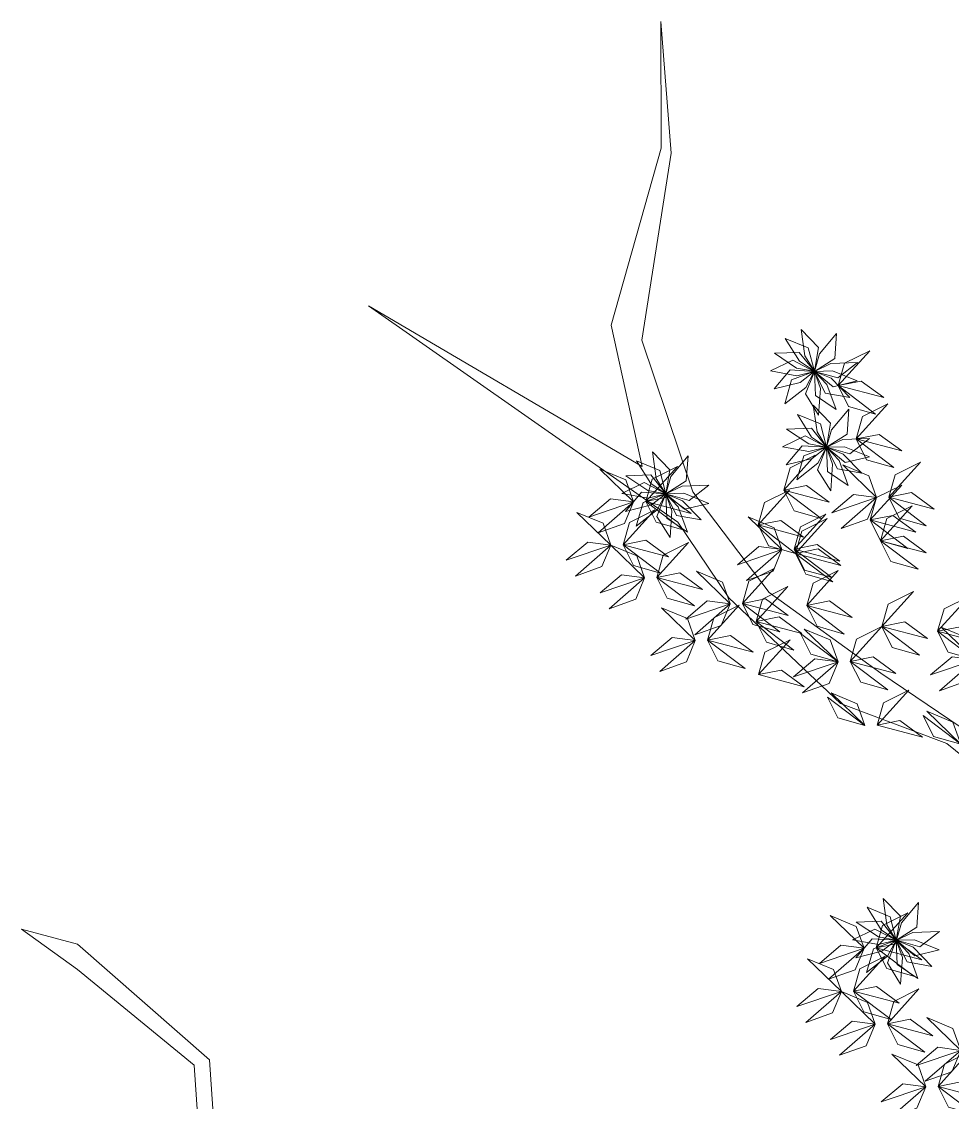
# Model space of a CAD drawing. Header units: inches. Extents: x -173 to 14008, y -3334 to 10368.
# Drawn here: x 6422 to 6540.6, y 8077.8 to 8215.6 of the extents above; entities that cross this region are included whole.
import ezdxf

# ---------------------------------------------------------------- set-up
doc = ezdxf.new("R2010")
doc.units = ezdxf.units.IN
doc.header["$MEASUREMENT"] = 0
doc.layers.add('ARREDAMENTO', color=8, linetype='Continuous', lineweight=18)

msp = doc.modelspace()

# ---------------------------------------------------------------- linework, layer by layer
at = {"layer": 'ARREDAMENTO', "linetype": 'Continuous', "lineweight": 0}
for points in [[(6558.02, 8114.57), (6531.51, 8132.52), (6517.29, 8142.78), (6507.57, 8155.64), (6501.05, 8174.96), (6504.82, 8198.83), (6503.47, 8215.59), (6503.53, 8199.47), (6497.17, 8176.88), (6501.11, 8158.84), (6466.21, 8179.34), (6505.65, 8151.76), (6512.13, 8142.12), (6526.37, 8128.63), (6539.93, 8123.53), (6550.28, 8115.18)], [(6447.31, 8063.21), (6445.95, 8083.19), (6429.13, 8097.96), (6422.03, 8099.86), (6429.14, 8094.73), (6444.02, 8082.54), (6445.38, 8062.55)]]:
    msp.add_lwpolyline(points, dxfattribs=at)
at = {"layer": 'ARREDAMENTO', "lineweight": 0}
for points in [[(6519.33, 8175.19), (6521.14, 8172.29), (6523.05, 8171), (6522.28, 8173.99), (6519.33, 8175.19)], [(6521.36, 8176.33), (6521.84, 8172.96), (6523.05, 8171), (6523.57, 8174.04), (6521.36, 8176.33)], [(6525.89, 8175.82), (6523.7, 8173.21), (6523.06, 8170.99), (6525.66, 8172.65), (6525.89, 8175.82)], [(6517.45, 8171.04), (6520.8, 8170.44), (6523.04, 8170.99), (6520.31, 8172.42), (6517.45, 8171.04)], [(6517.95, 8173.31), (6520.77, 8171.41), (6523.05, 8171), (6521.13, 8173.41), (6517.95, 8173.31)], [(6526.09, 8169.18), (6526.9, 8172.03), (6530.11, 8173.63), (6526.09, 8169.18)], [(6517.91, 8168.75), (6521.22, 8169.58), (6523.04, 8170.99), (6519.96, 8171.18), (6517.91, 8168.75)], [(6519.27, 8166.86), (6521.95, 8168.95), (6523.04, 8170.99), (6520.15, 8169.91), (6519.27, 8166.86)], [(6523.59, 8165.41), (6523.83, 8168.81), (6523.05, 8170.98), (6521.91, 8168.11), (6523.59, 8165.41)], [(6525.81, 8166.11), (6524.65, 8169.32), (6523.05, 8170.98), (6523.18, 8167.9), (6525.81, 8166.11)], [(6527.56, 8167.66), (6525.19, 8170.11), (6523.05, 8170.98), (6524.43, 8168.22), (6527.56, 8167.66)], [(6528.54, 8172.11), (6525.14, 8171.99), (6523.06, 8170.99), (6526.03, 8170.16), (6528.54, 8172.11)], [(6528.52, 8169.78), (6525.36, 8171.06), (6523.06, 8170.98), (6525.43, 8169.02), (6528.52, 8169.78)], [(6526.09, 8169.18), (6529, 8169.76), (6531.89, 8167.64), (6526.09, 8169.18)], [(6526.09, 8169.18), (6527.41, 8166.53), (6530.86, 8165.55), (6526.09, 8169.18)], [(6520.88, 8165.51), (6522.69, 8162.62), (6524.6, 8161.33), (6523.83, 8164.31), (6520.88, 8165.51)], [(6522.91, 8166.66), (6523.39, 8163.29), (6524.6, 8161.33), (6525.12, 8164.37), (6522.91, 8166.66)], [(6527.44, 8166.15), (6525.25, 8163.54), (6524.61, 8161.32), (6527.21, 8162.98), (6527.44, 8166.15)], [(6528.39, 8162.38), (6529.2, 8165.23), (6532.41, 8166.83), (6528.39, 8162.38)], [(6519, 8161.36), (6522.35, 8160.77), (6524.59, 8161.32), (6521.86, 8162.75), (6519, 8161.36)], [(6519.5, 8163.64), (6522.33, 8161.73), (6524.6, 8161.32), (6522.68, 8163.74), (6519.5, 8163.64)], [(6528.39, 8162.38), (6531.3, 8162.96), (6534.19, 8160.84), (6528.39, 8162.38)], [(6519.46, 8159.08), (6522.77, 8159.9), (6524.59, 8161.32), (6521.51, 8161.51), (6519.46, 8159.08)], [(6530.09, 8162.44), (6526.69, 8162.32), (6524.61, 8161.32), (6527.58, 8160.49), (6530.09, 8162.44)], [(6530.07, 8160.11), (6526.91, 8161.38), (6524.61, 8161.31), (6526.98, 8159.35), (6530.07, 8160.11)], [(6528.39, 8162.38), (6529.71, 8159.73), (6533.16, 8158.75), (6528.39, 8162.38)], [(6502.43, 8160.72), (6502.9, 8157.34), (6504.12, 8155.38), (6504.63, 8158.42), (6502.43, 8160.72)], [(6506.96, 8160.2), (6504.77, 8157.59), (6504.12, 8155.38), (6506.73, 8157.03), (6506.96, 8160.2)], [(6519.14, 8155.84), (6519.95, 8158.7), (6523.16, 8160.29), (6519.14, 8155.84)], [(6520.82, 8157.18), (6523.5, 8159.28), (6524.59, 8161.31), (6521.7, 8160.24), (6520.82, 8157.18)], [(6525.14, 8155.74), (6525.38, 8159.14), (6524.6, 8161.31), (6523.46, 8158.44), (6525.14, 8155.74)], [(6527.36, 8156.44), (6526.2, 8159.64), (6524.6, 8161.31), (6524.73, 8158.23), (6527.36, 8156.44)], [(6529.11, 8157.99), (6526.74, 8160.44), (6524.61, 8161.31), (6525.98, 8158.55), (6529.11, 8157.99)], [(6500.4, 8159.57), (6502.21, 8156.68), (6504.11, 8155.38), (6503.35, 8158.37), (6500.4, 8159.57)], [(6501.57, 8154.4), (6502.38, 8157.26), (6505.59, 8158.85), (6501.57, 8154.4)], [(6530.97, 8154.89), (6529.98, 8157.68), (6526.66, 8159.07), (6530.97, 8154.89)], [(6532.54, 8154.94), (6533.34, 8157.8), (6536.56, 8159.4), (6532.54, 8154.94)], [(6500, 8154.35), (6499.01, 8157.14), (6495.7, 8158.52), (6500, 8154.35)], [(6499.01, 8157.69), (6501.84, 8155.79), (6504.11, 8155.38), (6502.19, 8157.8), (6499.01, 8157.69)], [(6498.51, 8155.42), (6501.87, 8154.83), (6504.11, 8155.38), (6501.37, 8156.81), (6498.51, 8155.42)], [(6509.61, 8156.49), (6506.2, 8156.37), (6504.12, 8155.37), (6507.1, 8154.54), (6509.61, 8156.49)], [(6515.87, 8151.41), (6516.68, 8154.26), (6519.89, 8155.86), (6515.87, 8151.41)], [(6519.14, 8155.84), (6522.05, 8156.43), (6524.94, 8154.3), (6519.14, 8155.84)], [(6519.14, 8155.84), (6520.46, 8153.19), (6523.91, 8152.21), (6519.14, 8155.84)], [(6530.16, 8152.04), (6530.97, 8154.89), (6534.18, 8156.49), (6530.16, 8152.04)], [(6500, 8154.35), (6497.06, 8154.74), (6494.32, 8152.42), (6500, 8154.35)], [(6498.98, 8153.13), (6502.28, 8153.96), (6504.11, 8155.37), (6501.03, 8155.57), (6498.98, 8153.13)], [(6500.33, 8151.24), (6503.02, 8153.34), (6504.11, 8155.37), (6501.22, 8154.29), (6500.33, 8151.24)], [(6501.57, 8154.4), (6504.48, 8154.99), (6507.37, 8152.86), (6501.57, 8154.4)], [(6504.66, 8149.79), (6504.89, 8153.19), (6504.11, 8155.36), (6502.98, 8152.5), (6504.66, 8149.79)], [(6509.59, 8154.16), (6506.43, 8155.44), (6504.12, 8155.37), (6506.5, 8153.4), (6509.59, 8154.16)], [(6506.88, 8150.5), (6505.71, 8153.7), (6504.12, 8155.36), (6504.25, 8152.28), (6506.88, 8150.5)], [(6508.62, 8152.04), (6506.26, 8154.49), (6504.12, 8155.36), (6505.49, 8152.6), (6508.62, 8152.04)], [(6530.97, 8154.89), (6528.03, 8155.28), (6525.29, 8152.97), (6530.97, 8154.89)], [(6530.97, 8154.89), (6529.83, 8152.16), (6526.45, 8150.95), (6530.97, 8154.89)], [(6532.54, 8154.94), (6535.44, 8155.53), (6538.33, 8153.4), (6532.54, 8154.94)], [(6532.54, 8154.94), (6533.86, 8152.29), (6537.31, 8151.31), (6532.54, 8154.94)], [(6500, 8154.35), (6498.86, 8151.61), (6495.48, 8150.41), (6500, 8154.35)], [(6498.68, 8148.89), (6499.49, 8151.74), (6502.7, 8153.34), (6498.68, 8148.89)], [(6501.57, 8154.4), (6502.89, 8151.75), (6506.34, 8150.77), (6501.57, 8154.4)], [(6531.49, 8149.39), (6532.29, 8152.24), (6535.5, 8153.84), (6531.49, 8149.39)], [(6497.11, 8148.84), (6496.12, 8151.63), (6492.8, 8153.01), (6497.11, 8148.84)], [(6518.92, 8148.26), (6517.93, 8151.06), (6514.61, 8152.44), (6518.92, 8148.26)], [(6515.87, 8151.41), (6518.78, 8151.99), (6521.67, 8149.86), (6515.87, 8151.41)], [(6520.49, 8148.32), (6521.3, 8151.17), (6524.51, 8152.77), (6520.49, 8148.32)], [(6520.65, 8147.78), (6521.46, 8150.63), (6524.67, 8152.23), (6520.65, 8147.78)], [(6530.16, 8152.04), (6533.07, 8152.62), (6535.96, 8150.5), (6530.16, 8152.04)], [(6530.16, 8152.04), (6531.49, 8149.39), (6534.94, 8148.41), (6530.16, 8152.04)], [(6515.87, 8151.41), (6517.2, 8148.75), (6520.65, 8147.78), (6515.87, 8151.41)], [(6497.11, 8148.84), (6494.17, 8149.23), (6491.43, 8146.91), (6497.11, 8148.84)], [(6498.68, 8148.89), (6501.59, 8149.47), (6504.48, 8147.35), (6498.68, 8148.89)], [(6502.99, 8144.71), (6503.79, 8147.57), (6507.01, 8149.17), (6502.99, 8144.71)], [(6531.49, 8149.39), (6534.39, 8149.97), (6537.28, 8147.84), (6531.49, 8149.39)], [(6531.49, 8149.39), (6532.81, 8146.73), (6536.26, 8145.76), (6531.49, 8149.39)], [(6497.11, 8148.84), (6495.97, 8146.1), (6492.59, 8144.89), (6497.11, 8148.84)], [(6501.42, 8144.66), (6500.42, 8147.45), (6497.11, 8148.84), (6501.42, 8144.66)], [(6498.68, 8148.89), (6500, 8146.23), (6503.45, 8145.26), (6498.68, 8148.89)], [(6518.92, 8148.26), (6515.98, 8148.65), (6513.24, 8146.34), (6518.92, 8148.26)], [(6518.92, 8148.26), (6517.78, 8145.53), (6514.4, 8144.32), (6518.92, 8148.26)], [(6520.49, 8148.32), (6523.4, 8148.9), (6526.29, 8146.77), (6520.49, 8148.32)], [(6520.49, 8148.32), (6521.81, 8145.66), (6525.26, 8144.69), (6520.49, 8148.32)], [(6520.65, 8147.78), (6523.55, 8148.36), (6526.44, 8146.23), (6520.65, 8147.78)], [(6520.65, 8147.78), (6521.97, 8145.12), (6525.42, 8144.14), (6520.65, 8147.78)], [(6501.42, 8144.66), (6498.48, 8145.05), (6495.74, 8142.74), (6501.42, 8144.66)], [(6502.99, 8144.71), (6505.89, 8145.3), (6508.78, 8143.17), (6502.99, 8144.71)], [(6512.33, 8141.33), (6511.34, 8144.13), (6508.03, 8145.51), (6512.33, 8141.33)], [(6513.9, 8141.39), (6514.71, 8144.24), (6517.92, 8145.84), (6513.9, 8141.39)], [(6522.09, 8141.13), (6522.89, 8143.98), (6526.1, 8145.58), (6522.09, 8141.13)], [(6501.42, 8144.66), (6500.28, 8141.93), (6496.9, 8140.72), (6501.42, 8144.66)], [(6502.99, 8144.71), (6504.31, 8142.06), (6507.76, 8141.08), (6502.99, 8144.71)], [(6515.65, 8139.09), (6516.45, 8141.94), (6519.66, 8143.54), (6515.65, 8139.09)], [(6531.65, 8138.45), (6532.46, 8141.31), (6535.67, 8142.9), (6531.65, 8138.45)], [(6538.76, 8137.85), (6539.57, 8140.7), (6542.78, 8142.3), (6538.76, 8137.85)], [(6507.88, 8136.68), (6506.88, 8139.47), (6503.57, 8140.85), (6507.88, 8136.68)], [(6512.33, 8141.33), (6509.39, 8141.72), (6506.65, 8139.41), (6512.33, 8141.33)], [(6512.33, 8141.33), (6511.19, 8138.6), (6507.81, 8137.39), (6512.33, 8141.33)], [(6509.44, 8136.73), (6510.25, 8139.58), (6513.46, 8141.18), (6509.44, 8136.73)], [(6513.9, 8141.39), (6516.81, 8141.97), (6519.7, 8139.84), (6513.9, 8141.39)], [(6513.9, 8141.39), (6515.22, 8138.73), (6518.67, 8137.76), (6513.9, 8141.39)], [(6522.09, 8141.13), (6524.99, 8141.71), (6527.88, 8139.59), (6522.09, 8141.13)], [(6522.09, 8141.13), (6523.41, 8138.48), (6526.86, 8137.5), (6522.09, 8141.13)], [(6515.65, 8139.09), (6518.55, 8139.68), (6521.44, 8137.55), (6515.65, 8139.09)], [(6515.65, 8139.09), (6516.97, 8136.44), (6520.42, 8135.46), (6515.65, 8139.09)], [(6526.07, 8133.95), (6525.07, 8136.74), (6521.76, 8138.12), (6526.07, 8133.95)], [(6527.63, 8134), (6528.44, 8136.85), (6531.65, 8138.45), (6527.63, 8134)], [(6531.65, 8138.45), (6534.56, 8139.04), (6537.45, 8136.91), (6531.65, 8138.45)], [(6531.65, 8138.45), (6532.97, 8135.8), (6536.43, 8134.82), (6531.65, 8138.45)], [(6538.76, 8137.85), (6541.67, 8138.43), (6544.56, 8136.3), (6538.76, 8137.85)], [(6543.53, 8134.22), (6542.54, 8137.01), (6539.23, 8138.39), (6543.53, 8134.22)], [(6507.88, 8136.68), (6504.94, 8137.07), (6502.2, 8134.75), (6507.88, 8136.68)], [(6507.88, 8136.68), (6506.74, 8133.94), (6503.36, 8132.74), (6507.88, 8136.68)], [(6509.44, 8136.73), (6512.35, 8137.31), (6515.24, 8135.19), (6509.44, 8136.73)], [(6509.44, 8136.73), (6510.76, 8134.08), (6514.22, 8133.1), (6509.44, 8136.73)], [(6515.95, 8132.32), (6516.75, 8135.17), (6519.96, 8136.77), (6515.95, 8132.32)], [(6521.29, 8137.58), (6522.61, 8134.93), (6526.07, 8133.95), (6521.29, 8137.58)], [(6538.76, 8137.85), (6540.08, 8135.19), (6543.53, 8134.22), (6538.76, 8137.85)], [(6538.76, 8137.85), (6540.08, 8135.19), (6543.53, 8134.22), (6538.76, 8137.85)], [(6526.07, 8133.95), (6523.13, 8134.34), (6520.39, 8132.02), (6526.07, 8133.95)], [(6526.07, 8133.95), (6524.93, 8131.21), (6521.55, 8130.01), (6526.07, 8133.95)], [(6527.63, 8134), (6530.54, 8134.59), (6533.43, 8132.46), (6527.63, 8134)], [(6527.63, 8134), (6528.96, 8131.35), (6532.41, 8130.37), (6527.63, 8134)], [(6543.53, 8134.22), (6540.6, 8134.61), (6537.85, 8132.29), (6543.53, 8134.22)], [(6543.53, 8134.22), (6542.39, 8131.48), (6539.01, 8130.27), (6543.53, 8134.22)], [(6515.95, 8132.32), (6518.85, 8132.91), (6521.74, 8130.78), (6515.95, 8132.32)], [(6529.48, 8125.82), (6528.49, 8128.61), (6525.18, 8129.99), (6529.48, 8125.82)], [(6531.05, 8125.87), (6531.86, 8128.73), (6535.07, 8130.33), (6531.05, 8125.87)], [(6524.71, 8129.45), (6526.03, 8126.8), (6529.48, 8125.82), (6524.71, 8129.45)], [(6536.93, 8127.09), (6538.25, 8124.44), (6541.7, 8123.46), (6536.93, 8127.09)], [(6541.7, 8123.46), (6540.71, 8126.26), (6537.39, 8127.64), (6541.7, 8123.46)], [(6531.05, 8125.87), (6533.96, 8126.46), (6536.85, 8124.33), (6531.05, 8125.87)], [(6531.8, 8103.79), (6532.28, 8100.42), (6533.49, 8098.46), (6534.01, 8101.5), (6531.8, 8103.79)], [(6529.77, 8102.65), (6531.58, 8099.76), (6533.49, 8098.46), (6532.72, 8101.45), (6529.77, 8102.65)], [(6536.33, 8103.28), (6534.14, 8100.67), (6533.5, 8098.46), (6536.1, 8100.11), (6536.33, 8103.28)], [(6529.38, 8097.43), (6528.38, 8100.22), (6525.07, 8101.6), (6529.38, 8097.43)], [(6528.39, 8100.77), (6531.21, 8098.87), (6533.48, 8098.46), (6531.57, 8100.87), (6528.39, 8100.77)], [(6530.94, 8097.48), (6531.75, 8100.33), (6534.96, 8101.93), (6530.94, 8097.48)], [(6527.89, 8098.5), (6531.24, 8097.9), (6533.48, 8098.45), (6530.75, 8099.88), (6527.89, 8098.5)], [(6538.98, 8099.57), (6535.58, 8099.45), (6533.5, 8098.45), (6536.47, 8097.62), (6538.98, 8099.57)], [(6528.35, 8096.21), (6531.66, 8097.04), (6533.48, 8098.45), (6530.4, 8098.64), (6528.35, 8096.21)], [(6529.71, 8094.32), (6532.39, 8096.41), (6533.48, 8098.45), (6530.59, 8097.37), (6529.71, 8094.32)], [(6530.94, 8097.48), (6533.85, 8098.07), (6536.74, 8095.94), (6530.94, 8097.48)], [(6534.03, 8092.87), (6534.27, 8096.27), (6533.49, 8098.44), (6532.35, 8095.57), (6534.03, 8092.87)], [(6536.25, 8093.57), (6535.09, 8096.78), (6533.49, 8098.44), (6533.62, 8095.36), (6536.25, 8093.57)], [(6538, 8095.12), (6535.63, 8097.57), (6533.49, 8098.44), (6534.87, 8095.68), (6538, 8095.12)], [(6538.96, 8097.24), (6535.8, 8098.52), (6533.5, 8098.44), (6535.87, 8096.48), (6538.96, 8097.24)], [(6529.38, 8097.43), (6526.44, 8097.82), (6523.7, 8095.5), (6529.38, 8097.43)], [(6529.38, 8097.43), (6528.24, 8094.69), (6524.86, 8093.49), (6529.38, 8097.43)], [(6530.94, 8097.48), (6532.27, 8094.83), (6535.72, 8093.85), (6530.94, 8097.48)], [(6526.49, 8091.91), (6525.49, 8094.71), (6522.18, 8096.09), (6526.49, 8091.91)], [(6528.05, 8091.97), (6528.86, 8094.82), (6532.07, 8096.42), (6528.05, 8091.97)], [(6528.05, 8091.97), (6530.96, 8092.55), (6533.85, 8090.42), (6528.05, 8091.97)], [(6526.49, 8091.91), (6523.55, 8092.3), (6520.81, 8089.99), (6526.49, 8091.91)], [(6526.49, 8091.91), (6525.35, 8089.18), (6521.97, 8087.97), (6526.49, 8091.91)], [(6530.79, 8087.74), (6529.8, 8090.53), (6526.49, 8091.91), (6530.79, 8087.74)], [(6528.05, 8091.97), (6529.37, 8089.31), (6532.83, 8088.34), (6528.05, 8091.97)], [(6532.36, 8087.79), (6533.17, 8090.65), (6536.38, 8092.25), (6532.36, 8087.79)], [(6532.36, 8087.79), (6535.27, 8088.38), (6538.16, 8086.25), (6532.36, 8087.79)], [(6541.71, 8084.41), (6540.71, 8087.21), (6537.4, 8088.59), (6541.71, 8084.41)], [(6530.79, 8087.74), (6527.85, 8088.13), (6525.11, 8085.81), (6530.79, 8087.74)], [(6530.79, 8087.74), (6529.65, 8085), (6526.27, 8083.8), (6530.79, 8087.74)], [(6532.36, 8087.79), (6533.68, 8085.14), (6537.13, 8084.16), (6532.36, 8087.79)], [(6541.71, 8084.41), (6538.77, 8084.8), (6536.03, 8082.49), (6541.71, 8084.41)], [(6541.71, 8084.41), (6540.57, 8081.68), (6537.19, 8080.47), (6541.71, 8084.41)], [(6538.82, 8079.81), (6539.62, 8082.66), (6542.84, 8084.26), (6538.82, 8079.81)], [(6537.25, 8079.76), (6536.26, 8082.55), (6532.94, 8083.93), (6537.25, 8079.76)], [(6537.25, 8079.76), (6534.31, 8080.15), (6531.57, 8077.83), (6537.25, 8079.76)], [(6538.82, 8079.81), (6541.72, 8080.39), (6544.61, 8078.27), (6538.82, 8079.81)], [(6537.25, 8079.76), (6536.11, 8077.02), (6532.73, 8075.81), (6537.25, 8079.76)], [(6538.82, 8079.81), (6540.14, 8077.15), (6543.59, 8076.18), (6538.82, 8079.81)]]:
    msp.add_lwpolyline(points, dxfattribs=at)

doc.saveas('drawing.dxf')
